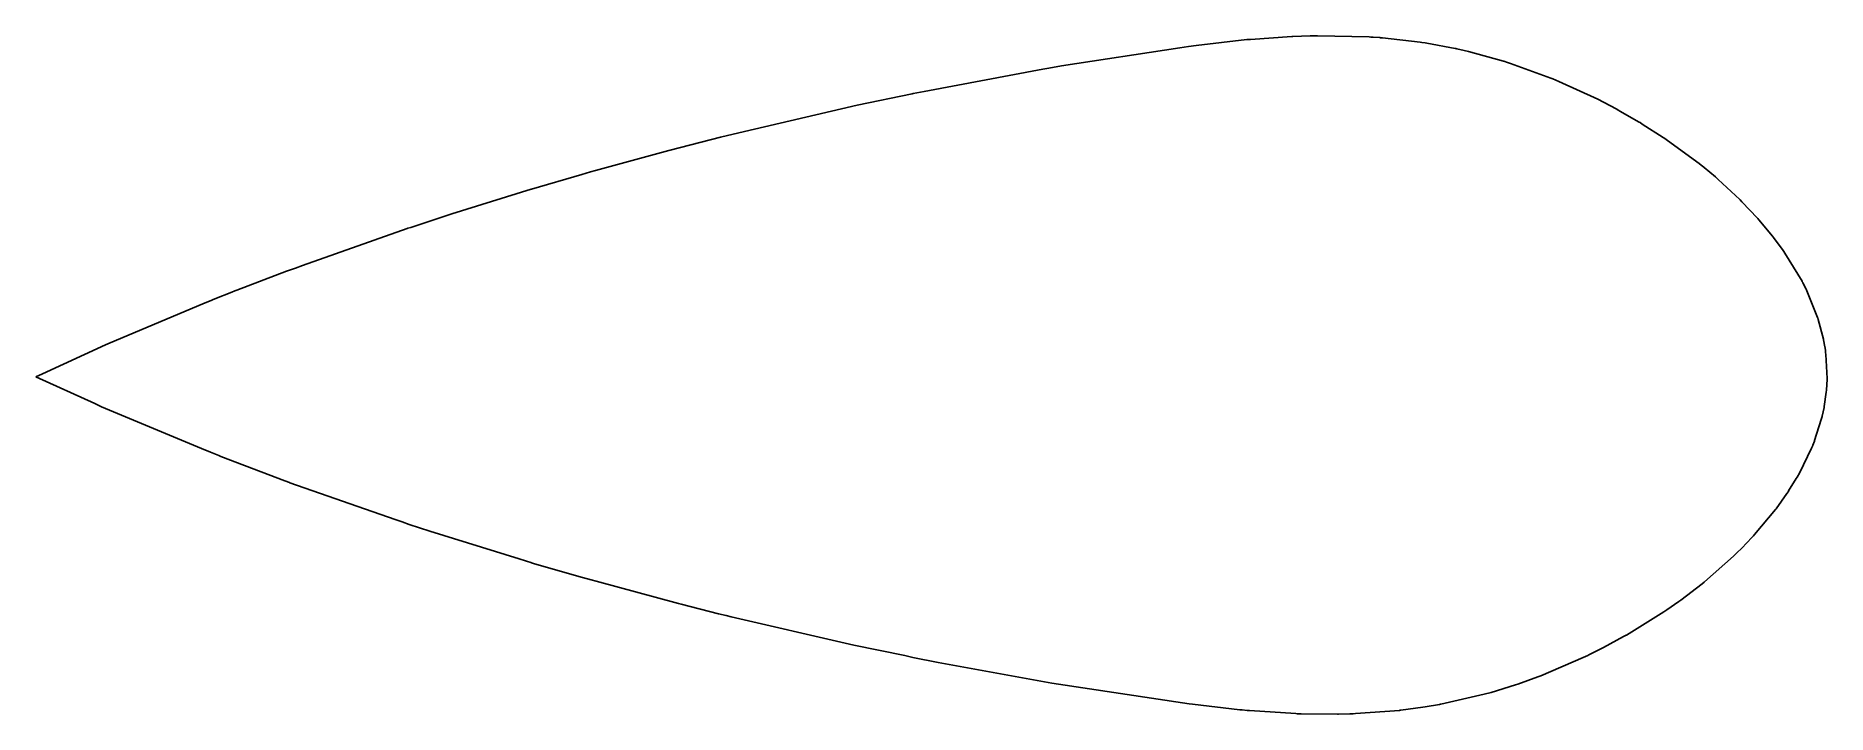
# Model space of a CAD drawing. Header units: metres. Extents: x -88 to 62, y -28 to 28.
import ezdxf

# ---------------------------------------------------------------- set-up
doc = ezdxf.new("R2010")
doc.units = ezdxf.units.M

msp = doc.modelspace()

# ---------------------------------------------------------------- linework, layer by layer
for p, q in [((8.24602, 27.4102), (-1.67188, 25.884)), ((8.95287, 27.5123), (8.24602, 27.4102)), ((9.59576, 27.5884), (8.95287, 27.5123)), ((13.8331, 28.0838), (9.59576, 27.5884)), ((13.8545, 28.0858), (13.8331, 28.0838)), ((14.1372, 28.1059), (13.8545, 28.0858)), ((17.6219, 28.3481), (14.1372, 28.1059)), ((17.6809, 28.3506), (17.6219, 28.3481)), ((19.1534, 28.3983), (17.6809, 28.3506)), ((19.2434, 28.401), (19.1534, 28.3983)), ((19.5471, 28.4026), (19.2434, 28.401)), ((19.761, 28.4017), (19.5471, 28.4026)), ((24.0949, 28.3097), (19.761, 28.4017)), ((24.2331, 28.3031), (24.0949, 28.3097)), ((24.4134, 28.2936), (24.2331, 28.3031)), ((24.975, 28.2537), (24.4134, 28.2936)), ((25.0409, 28.2483), (24.975, 28.2537)), ((25.205, 28.2323), (25.0409, 28.2483)), ((28.3604, 27.8733), (25.205, 28.2323)), ((28.5018, 27.8548), (28.3604, 27.8733)), ((28.7781, 27.8127), (28.5018, 27.8548)), ((28.9131, 27.789), (28.7781, 27.8127)), ((31.2805, 27.3509), (28.9131, 27.789)), ((31.338, 27.3389), (31.2805, 27.3509)), ((31.4397, 27.317), (31.338, 27.3389)), ((32.0292, 27.1841), (31.4397, 27.317)), ((32.4165, 27.0812), (32.0292, 27.1841)), ((35.3257, 26.2881), (32.4165, 27.0812)), ((-3.23309, 25.6209), (-13.1834, 23.7571)), ((-2.89539, 25.681), (-3.23309, 25.6209)), ((-2.11501, 25.8125), (-2.89539, 25.681)), ((-1.67188, 25.884), (-2.11501, 25.8125)), ((35.3681, 26.2751), (35.3257, 26.2881)), ((35.6596, 26.1741), (35.3681, 26.2751)), ((35.9088, 26.086), (35.6596, 26.1741)), ((39.3102, 24.8675), (35.9088, 26.086)), ((39.3701, 24.8435), (39.3102, 24.8675)), ((39.4669, 24.8042), (39.3701, 24.8435)), ((39.9657, 24.5789), (39.4669, 24.8042)), ((43.223, 23.0994), (39.9657, 24.5789)), ((-18.7791, 22.594), (-28.6901, 20.2782)), ((-18.7727, 22.5954), (-18.7791, 22.594)), ((-14.1899, 23.5605), (-18.7727, 22.5954)), ((-14.0866, 23.5816), (-14.1899, 23.5605)), ((-13.1834, 23.7571), (-14.0866, 23.5816)), ((43.2364, 23.0926), (43.223, 23.0994)), ((44.7783, 22.2829), (43.2364, 23.0926)), ((44.996, 22.1652), (44.7783, 22.2829)), ((45.0852, 22.1146), (44.996, 22.1652)), ((46.6871, 21.1928), (45.0852, 22.1146)), ((46.7664, 21.1456), (46.6871, 21.1928)), ((46.9552, 21.023), (46.7664, 21.1456)), ((48.7069, 19.9117), (46.9552, 21.023)), ((-30.2266, 19.919), (-34.4492, 18.8353)), ((-28.6901, 20.2782), (-30.2266, 19.919)), ((48.766, 19.8715), (48.7069, 19.9117)), ((51.7115, 17.7113), (48.766, 19.8715)), ((-34.5482, 18.8091), (-40.6898, 17.128)), ((-34.4492, 18.8353), (-34.5482, 18.8091)), ((-41.8435, 16.8052), (-46.0519, 15.577)), ((-41.1076, 17.0132), (-41.8435, 16.8052)), ((-40.6898, 17.128), (-41.1076, 17.0132)), ((51.8883, 17.5785), (51.7115, 17.7113)), ((52.0978, 17.419), (51.8883, 17.5785)), ((52.1306, 17.3921), (52.0978, 17.419)), ((53.0847, 16.5942), (52.1306, 17.3921)), ((53.1711, 16.5209), (53.0847, 16.5942)), ((53.3159, 16.3859), (53.1711, 16.5209)), ((-46.0785, 15.569), (-52.7177, 13.4993)), ((-46.0519, 15.577), (-46.0785, 15.569)), ((55.129, 14.7067), (53.3159, 16.3859)), ((55.1408, 14.695), (55.129, 14.7067)), ((55.3038, 14.5227), (55.1408, 14.695)), ((56.6149, 13.1375), (55.3038, 14.5227)), ((-56.4665, 12.2795), (-65.2408, 9.18329)), ((-56.4026, 12.301), (-56.4665, 12.2795)), ((-56.1667, 12.3792), (-56.4026, 12.301)), ((-53.6543, 13.2067), (-56.1667, 12.3792)), ((-52.7177, 13.4993), (-53.6543, 13.2067)), ((56.6253, 13.1259), (56.6149, 13.1375)), ((56.7193, 13.0141), (56.6253, 13.1259)), ((57.8663, 11.6395), (56.7193, 13.0141)), ((57.9436, 11.5373), (57.8663, 11.6395)), ((58.6786, 10.5485), (57.9436, 11.5373)), ((58.6978, 10.5218), (58.6786, 10.5485)), ((58.8075, 10.3521), (58.6978, 10.5218)), ((-65.2408, 9.18329), (-65.8174, 8.97874)), ((58.8981, 10.2091), (58.8075, 10.3521)), ((60.3323, 7.87299), (58.8981, 10.2091)), ((-66.5772, 8.70544), (-70.7379, 7.11537)), ((-66.4854, 8.73988), (-66.5772, 8.70544)), ((-65.8174, 8.97874), (-66.4854, 8.73988)), ((60.3541, 7.83302), (60.3323, 7.87299)), ((60.3872, 7.77083), (60.3541, 7.83302)), ((60.3987, 7.74857), (60.3872, 7.77083)), ((60.6443, 7.26344), (60.3987, 7.74857)), ((-73.3855, 6.06036), (-81.5334, 2.63475)), ((-73.0229, 6.20985), (-73.3855, 6.06036)), ((-72.5667, 6.39638), (-73.0229, 6.20985)), ((-71.1488, 6.95709), (-72.5667, 6.39638)), ((-70.8922, 7.05659), (-71.1488, 6.95709)), ((-70.7379, 7.11537), (-70.8922, 7.05659)), ((60.6604, 7.23074), (60.6443, 7.26344)), ((60.6692, 7.21257), (60.6604, 7.23074)), ((60.7862, 6.93283), (60.6692, 7.21257)), ((61.6372, 4.84184), (60.7862, 6.93283)), ((61.645, 4.81862), (61.6372, 4.84184)), ((61.685, 4.67523), (61.645, 4.81862)), ((62.1301, 3.01105), (61.685, 4.67523)), ((62.1365, 2.979), (62.1301, 3.01105)), ((-81.7397, 2.54506), (-87.01, 0.12936)), ((-81.5334, 2.63475), (-81.7397, 2.54506)), ((62.2451, 2.38893), (62.1365, 2.979)), ((62.2503, 2.35902), (62.2451, 2.38893)), ((62.2579, 2.31429), (62.2503, 2.35902)), ((62.2601, 2.29944), (62.2579, 2.31429)), ((62.2964, 2.05971), (62.2601, 2.29944)), ((62.3063, 1.90138), (62.2964, 2.05971)), ((62.3157, 1.74649), (62.3063, 1.90138)), ((62.4363, -0.25821), (62.3157, 1.74649)), ((-87.01, 0.12936), (-87.5599, -0.11781)), ((-87.5599, -0.11781), (-82.6154, -2.36821)), ((62.1877, -2.61224), (62.3544, -1.42398)), ((62.3544, -1.42398), (62.3795, -1.24361)), ((62.3795, -1.24361), (62.4325, -0.32658)), ((62.4325, -0.32658), (62.4363, -0.25931)), ((62.4363, -0.25931), (62.4363, -0.25821)), ((-82.6154, -2.36821), (-82.1692, -2.57362)), ((-82.1692, -2.57362), (-82.054, -2.62486)), ((-82.054, -2.62486), (-73.6881, -6.11562)), ((62.0125, -3.42735), (62.1728, -2.68066)), ((62.1728, -2.68066), (62.1872, -2.61455)), ((62.1872, -2.61455), (62.1877, -2.61224)), ((61.3821, -5.45976), (61.9295, -3.69321)), ((61.9295, -3.69321), (62.01, -3.43721)), ((62.01, -3.43721), (62.0125, -3.42735)), ((61.1124, -6.08568), (61.2238, -5.86426)), ((61.2238, -5.86426), (61.2316, -5.8452)), ((61.2316, -5.8452), (61.3646, -5.50354)), ((61.3646, -5.50354), (61.3821, -5.45976)), ((-73.6881, -6.11562), (-72.9234, -6.44252)), ((-72.9234, -6.44252), (-72.7833, -6.49869)), ((-72.7833, -6.49869), (-72.2341, -6.71529)), ((-72.2341, -6.71529), (-72.056, -6.78642)), ((-72.056, -6.78642), (-66.7223, -8.81865)), ((60.1146, -8.17603), (61.1124, -6.08568)), ((-66.7223, -8.81865), (-66.3273, -8.96858)), ((-66.3273, -8.96858), (-66.2848, -8.98422)), ((-66.2848, -8.98422), (-57.4832, -12.0634)), ((59.2103, -9.67155), (59.8472, -8.63988)), ((59.8472, -8.63988), (59.9112, -8.53535)), ((59.9112, -8.53535), (59.9162, -8.52675)), ((59.9162, -8.52675), (60.1146, -8.17603)), ((58.1571, -11.1635), (59.0593, -9.88051)), ((59.0593, -9.88051), (59.1843, -9.71173)), ((59.1843, -9.71173), (59.2103, -9.67155)), ((56.3521, -13.3311), (58.0982, -11.2384)), ((58.0982, -11.2384), (58.1571, -11.1635)), ((-57.4832, -12.0634), (-56.894, -12.2688)), ((-56.894, -12.2688), (-56.2978, -12.4765)), ((-56.2978, -12.4765), (-54.5615, -13.046)), ((-54.5615, -13.046), (-47.081, -15.368)), ((56.132, -13.5769), (56.2733, -13.4214)), ((56.2733, -13.4214), (56.3521, -13.3311)), ((54.5832, -15.1287), (54.9099, -14.8347)), ((54.9099, -14.8347), (54.9121, -14.8326)), ((54.9121, -14.8326), (55.2532, -14.4938)), ((55.2532, -14.4938), (55.2805, -14.4668)), ((55.2805, -14.4668), (56.132, -13.5769)), ((-47.081, -15.368), (-46.0151, -15.6993)), ((-46.0151, -15.6993), (-45.9991, -15.704)), ((-45.9991, -15.704), (-41.7875, -16.9208)), ((52.1545, -17.2894), (54.5832, -15.1287)), ((-41.7875, -16.9208), (-41.0665, -17.1223)), ((-41.0665, -17.1223), (-40.6534, -17.2348)), ((-40.6534, -17.2348), (-33.7513, -19.095)), ((50.1841, -18.8039), (51.9666, -17.4365)), ((51.9666, -17.4365), (52.1265, -17.3123)), ((52.1265, -17.3123), (52.1545, -17.2894)), ((-33.7513, -19.095), (-33.5274, -19.1532)), ((-33.5274, -19.1532), (-30.3936, -19.9444)), ((49.0146, -19.626), (50.0275, -18.9141)), ((50.0275, -18.9141), (50.1841, -18.8039)), ((-30.3936, -19.9444), (-29.7593, -20.0988)), ((-29.7593, -20.0988), (-29.3468, -20.1972)), ((-29.3468, -20.1972), (-19.4189, -22.4885)), ((45.6374, -21.7318), (48.7517, -19.7889)), ((48.7517, -19.7889), (49.0117, -19.628)), ((49.0117, -19.628), (49.0146, -19.626)), ((-19.4189, -22.4885), (-19.062, -22.5677)), ((43.694, -22.7861), (45.3891, -21.866)), ((45.3891, -21.866), (45.6122, -21.7461)), ((45.6122, -21.7461), (45.6374, -21.7318)), ((-19.062, -22.5677), (-14.7971, -23.4539)), ((-14.7971, -23.4539), (-14.1318, -23.5972)), ((-14.1318, -23.5972), (-12.0175, -24.0164)), ((38.4607, -25.1315), (41.9934, -23.599)), ((41.9934, -23.599), (42.3826, -23.4366)), ((42.3826, -23.4366), (42.4687, -23.3963)), ((42.4687, -23.3963), (43.5287, -22.8661)), ((43.5287, -22.8661), (43.694, -22.7861)), ((-12.0175, -24.0164), (-2.48822, -25.7475)), ((36.5221, -25.8313), (38.196, -25.2269)), ((38.196, -25.2269), (38.4538, -25.1341)), ((38.4538, -25.1341), (38.4607, -25.1315)), ((-2.48822, -25.7475), (9.02704, -27.4877)), ((30.0731, -27.5262), (33.7127, -26.6652)), ((33.7127, -26.6652), (34.289, -26.5286)), ((34.289, -26.5286), (34.2916, -26.5278)), ((34.2916, -26.5278), (36.3384, -25.8886)), ((36.3384, -25.8886), (36.5221, -25.8313)), ((9.02704, -27.4877), (9.28645, -27.5208)), ((9.28645, -27.5208), (13.2649, -27.98)), ((13.2649, -27.98), (13.4565, -28.0006)), ((13.4565, -28.0006), (13.8596, -28.0369)), ((13.8596, -28.0369), (14.0713, -28.0527)), ((14.0713, -28.0527), (17.9487, -28.3057)), ((17.9487, -28.3057), (18.0514, -28.3104)), ((18.0514, -28.3104), (18.3837, -28.3176)), ((18.3837, -28.3176), (21.444, -28.3502)), ((21.444, -28.3502), (21.5144, -28.3488)), ((21.5144, -28.3488), (22.4548, -28.3259)), ((22.4548, -28.3259), (22.496, -28.3248)), ((22.496, -28.3248), (22.7457, -28.311)), ((22.7457, -28.311), (22.9543, -28.2984)), ((22.9543, -28.2984), (26.6273, -28.032)), ((26.6273, -28.032), (26.6789, -28.0272)), ((26.6789, -28.0272), (26.743, -28.0205)), ((26.743, -28.0205), (28.5656, -27.7749)), ((28.5656, -27.7749), (28.7666, -27.7498)), ((28.7666, -27.7498), (29.9725, -27.5436)), ((29.9725, -27.5436), (30.0681, -27.5272)), ((30.0681, -27.5272), (30.0731, -27.5262))]:
    msp.add_line(p, q)

doc.saveas('drawing.dxf')
